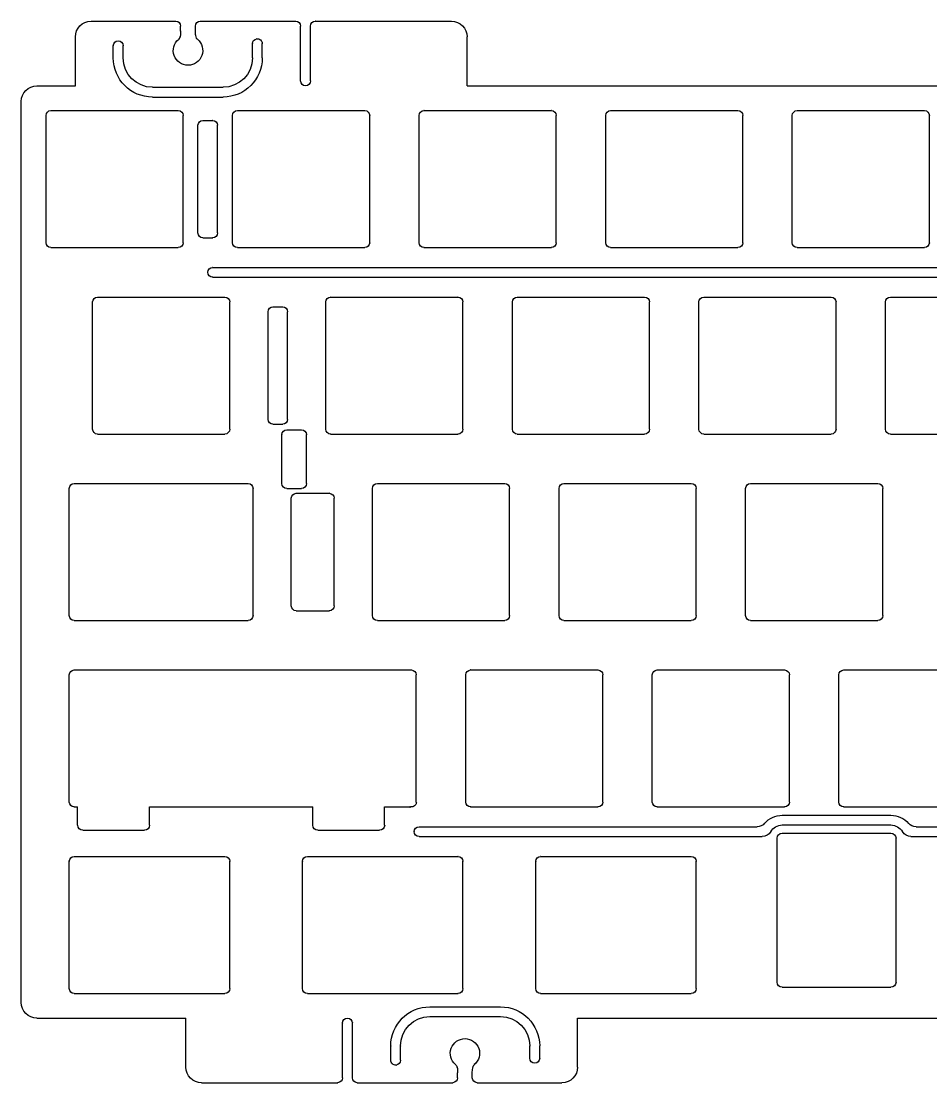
# Model space of a CAD drawing. Header units: millimetres. Extents: x 16 to 363, y 26 to 135.
# Drawn here: x 15.6 to 108.5, y 26.3 to 134.7 of the extents above; entities that cross this region are included whole.
import ezdxf

# ---------------------------------------------------------------- set-up
doc = ezdxf.new("R2010")
doc.units = ezdxf.units.MM
doc.layers.add('Mechanical1', color=6, linetype='Continuous', true_color=0xff00ff)

msp = doc.modelspace()

# ---------------------------------------------------------------- linework, layer by layer
at = {"layer": 'Mechanical1'}
for points in [[(22.72, 134.74), (24.37, 134.74)], [(24.37, 134.74), (31.37, 134.74)], [(33.87, 134.74), (43.62, 134.74)], [(45.62, 134.74), (59.52, 134.74)], [(31.87, 133.74), (31.87, 134.24)], [(33.37, 133.74), (33.37, 134.24)], [(44.12, 128.64), (44.12, 134.24)], [(45.12, 128.64), (45.12, 134.24)], [(21.12, 128.14), (21.12, 133.14)], [(39.2, 130.99), (39.2, 132.45)], [(40.2, 130.99), (40.2, 132.45)], [(61.12, 128.14), (61.12, 133.14)], [(24.99, 130.99), (24.99, 132.24)], [(25.99, 130.99), (25.99, 132.24)], [(17.19, 128.14), (21.12, 128.14)], [(28.99, 127.99), (36.2, 127.99)], [(61.12, 128.14), (120.43, 128.14)], [(28.99, 126.99), (36.2, 126.99)], [(15.59, 34.49), (15.59, 126.54)], [(18.12, 112.11), (18.12, 125.11)], [(18.62, 125.61), (31.62, 125.61)], [(32.12, 112.11), (32.12, 125.11)], [(37.17, 112.11), (37.17, 125.11)], [(37.67, 125.61), (50.67, 125.61)], [(51.17, 112.11), (51.17, 125.11)], [(56.22, 112.11), (56.22, 125.11)], [(56.72, 125.61), (69.72, 125.61)], [(70.22, 112.11), (70.22, 125.11)], [(75.27, 112.11), (75.27, 125.11)], [(75.77, 125.61), (88.77, 125.61)], [(89.27, 112.11), (89.27, 125.11)], [(94.32, 112.11), (94.32, 125.11)], [(94.82, 125.61), (107.82, 125.61)], [(108.32, 112.11), (108.32, 125.11)], [(33.64, 113.11), (33.64, 124.11)], [(34.14, 124.61), (35.14, 124.61)], [(35.64, 113.11), (35.64, 124.11)], [(34.14, 112.61), (35.14, 112.61)], [(18.62, 111.61), (31.62, 111.61)], [(37.67, 111.61), (50.67, 111.61)], [(56.72, 111.61), (69.72, 111.61)], [(75.77, 111.61), (88.77, 111.61)], [(94.82, 111.61), (107.82, 111.61)], [(35.14, 109.59), (263.29, 109.59)], [(35.14, 108.59), (263.29, 108.59)], [(23.38, 106.56), (36.38, 106.56)], [(47.19, 106.56), (60.19, 106.56)], [(66.24, 106.56), (79.24, 106.56)], [(85.29, 106.56), (98.29, 106.56)], [(104.34, 106.56), (117.34, 106.56)], [(22.88, 93.06), (22.88, 106.06)], [(36.88, 93.06), (36.88, 106.06)], [(41.29, 105.56), (42.29, 105.56)], [(46.69, 93.06), (46.69, 106.06)], [(60.69, 93.06), (60.69, 106.06)], [(65.74, 93.06), (65.74, 106.06)], [(79.74, 93.06), (79.74, 106.06)], [(84.79, 93.06), (84.79, 106.06)], [(98.79, 93.06), (98.79, 106.06)], [(103.84, 93.06), (103.84, 106.06)], [(40.79, 94.06), (40.79, 105.06)], [(42.79, 94.06), (42.79, 105.06)], [(41.29, 93.56), (42.29, 93.56)], [(23.38, 92.56), (36.38, 92.56)], [(42.21, 87.5), (42.21, 92.5)], [(42.71, 93), (44.21, 93)], [(44.71, 87.5), (44.71, 92.5)], [(47.19, 92.56), (60.19, 92.56)], [(66.24, 92.56), (79.24, 92.56)], [(85.29, 92.56), (98.29, 92.56)], [(104.34, 92.56), (117.34, 92.56)], [(20.5, 74.01), (20.5, 87.01)], [(21, 87.51), (38.76, 87.51)], [(39.26, 74.01), (39.26, 87.01)], [(42.71, 87), (44.21, 87)], [(51.46, 74.01), (51.46, 87.01)], [(51.96, 87.51), (64.96, 87.51)], [(65.46, 74.01), (65.46, 87.01)], [(70.51, 74.01), (70.51, 87.01)], [(71.01, 87.51), (84.01, 87.51)], [(84.51, 74.01), (84.51, 87.01)], [(89.56, 74.01), (89.56, 87.01)], [(90.06, 87.51), (103.06, 87.51)], [(103.56, 74.01), (103.56, 87.01)], [(43.17, 75.01), (43.17, 86.01)], [(43.67, 86.51), (47.05, 86.51)], [(47.55, 75.01), (47.55, 86.01)], [(43.67, 74.51), (47.05, 74.51)], [(21, 73.51), (38.76, 73.51)], [(51.96, 73.51), (64.96, 73.51)], [(71.01, 73.51), (84.01, 73.51)], [(90.06, 73.51), (103.06, 73.51)], [(21, 68.46), (48.16, 68.46)], [(48.16, 68.46), (55.43, 68.46)], [(61.48, 68.46), (74.48, 68.46)], [(80.53, 68.46), (93.53, 68.46)], [(99.58, 68.46), (112.58, 68.46)], [(20.5, 54.96), (20.5, 67.96)], [(55.93, 54.96), (55.93, 67.96)], [(60.98, 54.96), (60.98, 67.96)], [(74.98, 54.96), (74.98, 67.96)], [(80.03, 54.96), (80.03, 67.96)], [(94.03, 54.96), (94.03, 67.96)], [(99.08, 54.96), (99.08, 67.96)], [(21, 54.46), (21.35, 54.46)], [(21.35, 52.61), (21.35, 54.46)], [(28.7, 54.46), (45.35, 54.46)], [(28.7, 52.61), (28.7, 54.46)], [(45.35, 52.61), (45.35, 54.46)], [(52.7, 54.46), (52.8, 54.46)], [(52.7, 52.61), (52.7, 54.46)], [(52.8, 54.46), (52.89, 54.46)], [(52.89, 54.46), (52.99, 54.46)], [(52.99, 54.46), (53.18, 54.46)], [(53.18, 54.46), (53.27, 54.46)], [(53.27, 54.46), (53.36, 54.46)], [(53.36, 54.46), (53.45, 54.46)], [(53.45, 54.46), (53.63, 54.46)], [(53.63, 54.46), (53.73, 54.46)], [(53.73, 54.46), (53.82, 54.46)], [(53.82, 54.46), (53.92, 54.46)], [(53.92, 54.46), (54.12, 54.46)], [(54.12, 54.46), (54.16, 54.46)], [(54.16, 54.46), (54.21, 54.46)], [(54.21, 54.46), (54.26, 54.46)], [(54.26, 54.46), (54.35, 54.46)], [(54.35, 54.46), (54.39, 54.46)], [(54.39, 54.46), (54.44, 54.46)], [(54.44, 54.46), (54.48, 54.46)], [(54.48, 54.46), (54.56, 54.46)], [(54.56, 54.46), (54.61, 54.46)], [(54.61, 54.46), (54.66, 54.46)], [(54.66, 54.46), (54.71, 54.46)], [(54.71, 54.46), (54.81, 54.46)], [(54.81, 54.46), (54.86, 54.46)], [(54.86, 54.46), (54.91, 54.46)], [(54.91, 54.46), (54.96, 54.46)], [(54.96, 54.46), (55.05, 54.46)], [(55.05, 54.46), (55.1, 54.46)], [(55.1, 54.46), (55.14, 54.46)], [(55.14, 54.46), (55.19, 54.46)], [(55.29, 54.46), (55.33, 54.46)], [(55.33, 54.46), (55.36, 54.46)], [(61.48, 54.46), (74.48, 54.46)], [(80.53, 54.46), (93.53, 54.46)], [(99.58, 54.46), (112.58, 54.46)], [(93.3, 53.62), (104.39, 53.62)], [(21.88, 52.09), (28.18, 52.09)], [(45.88, 52.09), (52.18, 52.09)], [(56.22, 52.44), (90.74, 52.44)], [(93.3, 52.62), (104.39, 52.62)], [(106.96, 52.44), (190.85, 52.44)], [(56.22, 51.44), (91.25, 51.44)], [(92.77, 36.56), (92.77, 51.26)], [(93.3, 51.79), (104.39, 51.79)], [(104.92, 36.56), (104.92, 51.26)], [(106.44, 51.44), (191.36, 51.44)], [(20.5, 35.91), (20.5, 48.91)], [(21, 49.41), (36.38, 49.41)], [(36.88, 35.91), (36.88, 48.91)], [(44.31, 35.91), (44.31, 48.91)], [(44.81, 49.41), (60.19, 49.41)], [(60.69, 35.91), (60.69, 48.91)], [(68.13, 35.91), (68.13, 48.91)], [(68.63, 49.41), (84.01, 49.41)], [(84.51, 35.91), (84.51, 48.91)], [(93.3, 36.04), (104.39, 36.04)], [(21, 35.41), (36.38, 35.41)], [(44.81, 35.41), (60.19, 35.41)], [(68.63, 35.41), (84.01, 35.41)], [(57.32, 34.04), (64.53, 34.04)], [(17.19, 32.89), (32.4, 32.89)], [(32.4, 27.89), (32.4, 32.89)], [(57.32, 33.04), (64.53, 33.04)], [(72.4, 27.89), (72.4, 32.89)], [(72.4, 32.89), (92.27, 32.89)], [(92.27, 32.89), (105.42, 32.89)], [(105.42, 32.89), (192.39, 32.89)], [(48.4, 26.79), (48.4, 32.39)], [(49.4, 26.79), (49.4, 32.39)], [(53.32, 28.58), (53.32, 30.04)], [(54.32, 28.58), (54.32, 30.04)], [(67.53, 28.79), (67.53, 30.04)], [(68.53, 28.79), (68.53, 30.04)], [(60.15, 26.79), (60.15, 27.29)], [(61.65, 26.79), (61.65, 27.29)], [(34, 26.29), (47.9, 26.29)], [(49.9, 26.29), (59.65, 26.29)], [(62.15, 26.29), (70.8, 26.29)]]:
    msp.add_lwpolyline(points, dxfattribs=at)
at = {"layer": 'Mechanical1', "extrusion": (0, 0, -1)}
for centre, radius, start, end in [((-22.72, 133.14), 1.6, 0, 90), ((-31.37, 134.24), 0.5, 90, 180), ((-33.87, 134.24), 0.5, 0, 90), ((-43.62, 134.24), 0.5, 90, 180), ((-45.62, 134.24), 0.5, 360, 90), ((-59.52, 133.14), 1.6, 90, 180), ((-28.87, 133.74), 3, 180, 186.6874), ((-36.37, 133.74), 3, 350.9094, 0.0001), ((-25.49, 132.24), 0.5, 360, 90), ((-25.49, 132.24), 0.5, 90, 180), ((-32.62, 131.74), 1.5, 129.6422, 49.9831), ((-31.36, 133.21), 0.441, 200.7263, 227.7327), ((-30.95, 133.39), 0.892, 195.0662, 202.3934), ((-30.54, 133.51), 1.32, 190.109, 195.1501), ((-30.06, 133.59), 1.81, 186.6092, 190.1563), ((-34.28, 133.4), 0.878, 334.5555, 351.2799), ((-33.92, 133.23), 0.49, 324.1797, 333.8438), ((-33.78, 133.13), 0.31, 310.2177, 324.3404), ((-39.7, 132.45), 0.5, 360, 82.4621), ((-39.7, 132.45), 0.5, 82.4621, 131.231), ((-39.7, 132.45), 0.5, 131.231, 180), ((-28.99, 130.99), 4, 270, 360), ((-28.99, 130.99), 3, 270, 360), ((-36.2, 130.99), 3, 180, 270), ((-36.2, 130.99), 4, 180, 270), ((-17.19, 126.54), 1.6, 0, 90), ((-44.62, 128.64), 0.5, 270, 0), ((-44.62, 128.64), 0.5, 180, 270), ((-18.62, 125.11), 0.5, 360, 90), ((-31.62, 125.11), 0.5, 90, 180), ((-37.67, 125.11), 0.5, 360, 90), ((-50.67, 125.11), 0.5, 90, 180), ((-56.72, 125.11), 0.5, 0, 90), ((-69.72, 125.11), 0.5, 90, 180), ((-75.77, 125.11), 0.5, 360, 90), ((-88.77, 125.11), 0.5, 90, 180), ((-94.82, 125.11), 0.5, 0, 90), ((-107.82, 125.11), 0.5, 90, 180), ((-34.14, 124.11), 0.5, 360, 90), ((-35.14, 124.11), 0.5, 90, 180), ((-34.14, 113.11), 0.5, 270, 0), ((-35.14, 113.11), 0.5, 180, 270), ((-18.62, 112.11), 0.5, 270, 0), ((-31.62, 112.11), 0.5, 180, 270), ((-37.67, 112.11), 0.5, 270, 0), ((-50.67, 112.11), 0.5, 180, 270), ((-56.72, 112.11), 0.5, 270, 0), ((-69.72, 112.11), 0.5, 180, 270), ((-75.77, 112.11), 0.5, 270, 0), ((-88.77, 112.11), 0.5, 180, 270), ((-94.82, 112.11), 0.5, 270, 0), ((-107.82, 112.11), 0.5, 180, 270), ((-35.14, 109.09), 0.5, 360, 90), ((-35.14, 109.09), 0.5, 270, 0), ((-23.38, 106.06), 0.5, 360, 90), ((-36.38, 106.06), 0.5, 90, 180), ((-47.19, 106.06), 0.5, 360, 90), ((-60.19, 106.06), 0.5, 90, 180), ((-66.24, 106.06), 0.5, 360, 90), ((-79.24, 106.06), 0.5, 90, 180), ((-85.29, 106.06), 0.5, 360, 90), ((-98.29, 106.06), 0.5, 90, 180), ((-104.34, 106.06), 0.5, 360, 90), ((-41.29, 105.06), 0.5, 360, 90), ((-42.29, 105.06), 0.5, 90, 180), ((-41.29, 94.06), 0.5, 270, 0), ((-42.29, 94.06), 0.5, 180, 270), ((-23.38, 93.06), 0.5, 270, 0), ((-36.38, 93.06), 0.5, 180, 270), ((-42.71, 92.5), 0.5, 360, 90), ((-44.21, 92.5), 0.5, 90, 180), ((-47.19, 93.06), 0.5, 270, 0), ((-60.19, 93.06), 0.5, 180, 270), ((-66.24, 93.06), 0.5, 270, 0), ((-79.24, 93.06), 0.5, 180, 270), ((-85.29, 93.06), 0.5, 270, 0), ((-98.29, 93.06), 0.5, 180, 270), ((-104.34, 93.06), 0.5, 270, 0), ((-21, 87.01), 0.5, 0, 90), ((-38.76, 87.01), 0.5, 90, 180), ((-42.71, 87.5), 0.5, 270, 0), ((-44.21, 87.5), 0.5, 180, 270), ((-51.96, 87.01), 0.5, 360, 90), ((-64.96, 87.01), 0.5, 90, 180), ((-71.01, 87.01), 0.5, 360, 90), ((-84.01, 87.01), 0.5, 90, 180), ((-90.06, 87.01), 0.5, 360, 90), ((-103.06, 87.01), 0.5, 90, 180), ((-43.67, 86.01), 0.5, 0, 90), ((-47.05, 86.01), 0.5, 90, 180), ((-43.67, 75.01), 0.5, 270, 0), ((-47.05, 75.01), 0.5, 180, 270), ((-21, 74.01), 0.5, 270, 360), ((-38.76, 74.01), 0.5, 180, 270), ((-51.96, 74.01), 0.5, 270, 0), ((-64.96, 74.01), 0.5, 180, 270), ((-71.01, 74.01), 0.5, 270, 0), ((-84.01, 74.01), 0.5, 180, 270), ((-90.06, 74.01), 0.5, 270, 0), ((-103.06, 74.01), 0.5, 180, 270), ((-21, 67.96), 0.5, 0, 90), ((-55.43, 67.96), 0.5, 90, 180), ((-61.48, 67.96), 0.5, 0, 90), ((-74.48, 67.96), 0.5, 90, 180), ((-80.53, 67.96), 0.5, 0, 90), ((-93.53, 67.96), 0.5, 90, 180), ((-99.58, 67.96), 0.5, 0, 90), ((-21, 54.96), 0.5, 270, 360), ((-55.22, 50.66), 3.8, 89.6138, 91.0367), ((-55.39, 55.94), 1.48, 269.4679, 270.9744), ((-55.4, 55.22), 0.761, 263.8734, 269.705), ((-55.42, 55), 0.534, 242.9828, 263.8441), ((-55.44, 54.95), 0.482, 219.6799, 242.6382), ((-55.42, 54.97), 0.516, 180.5842, 219.2955), ((-61.48, 54.96), 0.5, 270, 0), ((-74.48, 54.96), 0.5, 180, 270), ((-80.53, 54.96), 0.5, 270, 0), ((-93.53, 54.96), 0.5, 180, 270), ((-99.58, 54.96), 0.5, 270, 0), ((-93.3, 51.26), 2.36, 40.3067, 90), ((-104.39, 51.26), 2.36, 90, 139.6933), ((-21.88, 52.61), 0.525, 270, 360), ((-28.18, 52.61), 0.525, 180, 270), ((-45.88, 52.61), 0.525, 270, 360), ((-52.18, 52.61), 0.525, 180, 270), ((-56.22, 51.94), 0.5, 0, 90), ((-90.74, 53.44), 1, 220.3067, 269.9999), ((-93.3, 51.26), 1.36, 29.8268, 90), ((-104.39, 51.26), 1.36, 90, 150.1732), ((-106.96, 53.44), 1, 270.0001, 319.6933), ((-56.22, 51.94), 0.5, 270, 0), ((-91.25, 52.44), 1, 209.8268, 270.0001), ((-93.3, 51.26), 0.525, 0, 90), ((-104.39, 51.26), 0.525, 90, 180), ((-106.44, 52.44), 1, 269.9999, 330.1732), ((-21, 48.91), 0.5, 360, 90), ((-36.38, 48.91), 0.5, 90, 180), ((-44.81, 48.91), 0.5, 360, 90), ((-60.19, 48.91), 0.5, 90, 180), ((-68.63, 48.91), 0.5, 0, 90), ((-84.01, 48.91), 0.5, 90, 180), ((-21, 35.91), 0.5, 270, 360), ((-36.38, 35.91), 0.5, 180, 270), ((-44.81, 35.91), 0.5, 270, 360), ((-60.19, 35.91), 0.5, 180, 270), ((-68.63, 35.91), 0.5, 270, 360), ((-84.01, 35.91), 0.5, 180, 270), ((-93.3, 36.56), 0.525, 270, 360), ((-104.39, 36.56), 0.525, 180, 270), ((-17.19, 34.49), 1.6, 270, 0), ((-57.32, 30.04), 4, 360, 90), ((-64.53, 30.04), 4, 90, 180), ((-48.9, 32.39), 0.5, 360, 90), ((-48.9, 32.39), 0.5, 90, 180), ((-57.32, 30.04), 3, 360, 90), ((-64.53, 30.04), 3, 90, 180), ((-60.9, 29.29), 1.5, 310.0169, 230.3578), ((-53.82, 28.58), 0.5, 311.231, 360), ((-53.82, 28.58), 0.5, 262.4621, 311.231), ((-53.82, 28.58), 0.5, 180, 262.4621), ((-68.03, 28.79), 0.5, 270, 0), ((-68.03, 28.79), 0.5, 180, 270), ((-34, 27.89), 1.6, 270, 0), ((-59.71, 27.87), 0.352, 130.6138, 146.9181), ((-59.53, 27.75), 0.564, 146.7941, 157.7416), ((-59.23, 27.63), 0.892, 157.6066, 164.9338), ((-58.61, 27.47), 1.54, 165.2102, 173.7023), ((-57.15, 27.29), 3, 173.3126, 180), ((-64.65, 27.29), 3, 359.9999, 9.0906), ((-62.63, 27.61), 0.952, 9.0624, 19.2681), ((-62.4, 27.69), 0.713, 19.3102, 26.2751), ((-62.12, 27.84), 0.389, 24.888, 48.3565), ((-70.8, 27.89), 1.6, 180, 270), ((-47.9, 26.79), 0.5, 180, 270), ((-49.9, 26.79), 0.5, 270, 360), ((-59.65, 26.79), 0.5, 180, 270), ((-62.15, 26.79), 0.5, 270, 360)]:
    msp.add_arc(centre, radius, start, end, dxfattribs=at)
at = {"layer": 'Mechanical1'}
for centre, radius, start, end in [((22.72, 134.74), 0.00317, 180, 0), ((22.72, 134.74), 0.00317, 0, 180), ((31.37, 134.74), 0.00317, 180, 0), ((31.37, 134.74), 0.00317, 0, 180), ((33.87, 134.74), 0.00318, 180, 0), ((33.87, 134.74), 0.00318, 0, 180), ((43.62, 134.74), 0.00317, 180, 0), ((43.62, 134.74), 0.00317, 0, 180), ((45.62, 134.74), 0.00317, 180, 0), ((45.62, 134.74), 0.00317, 0, 180), ((59.52, 134.74), 0.00317, 180, 0), ((59.52, 134.74), 0.00317, 0, 180), ((31.87, 134.24), 0.00317, 180, 0), ((31.87, 134.24), 0.00317, 0, 180), ((31.87, 133.74), 0.00317, 180, 0), ((31.87, 133.74), 0.00317, 0, 180), ((33.37, 134.24), 0.00317, 180, 0), ((33.37, 134.24), 0.00317, 0, 180), ((33.37, 133.74), 0.00317, 180, 0), ((33.37, 133.74), 0.00317, 0, 180), ((44.12, 134.24), 0.00318, 180, 0), ((44.12, 134.24), 0.00318, 0, 180), ((45.12, 134.24), 0.00317, 180, 0), ((45.12, 134.24), 0.00317, 0, 180), ((21.12, 133.14), 0.00318, 180, 0), ((21.12, 133.14), 0.00318, 0, 180), ((25.49, 132.74), 0.00317, 180, 0), ((25.49, 132.74), 0.00317, 0, 180), ((25.49, 132.74), 0.00317, 180, 0), ((25.49, 132.74), 0.00317, 0, 180), ((31.66, 132.88), 0.00317, 0, 180), ((31.66, 132.88), 0.00317, 0, 180), ((31.66, 132.88), 0.00317, 180, 0), ((31.66, 132.88), 0.00317, 180, 0), ((31.77, 133.06), 0.00318, 180, 0), ((31.77, 133.06), 0.00318, 0, 180), ((31.77, 133.06), 0.00317, 180, 0), ((31.77, 133.06), 0.00317, 0, 180), ((31.81, 133.16), 0.00318, 0, 180), ((31.81, 133.16), 0.00318, 0, 180), ((31.81, 133.16), 0.00318, 180, 0), ((31.81, 133.16), 0.00318, 180, 0), ((31.83, 133.28), 0.00317, 180, 0), ((31.83, 133.28), 0.00317, 0, 180), ((31.83, 133.28), 0.00317, 180, 0), ((31.83, 133.28), 0.00317, 0, 180), ((31.85, 133.39), 0.00317, 180, 0), ((31.85, 133.39), 0.00317, 0, 180), ((31.85, 133.39), 0.00317, 180, 0), ((31.85, 133.39), 0.00317, 0, 180), ((33.41, 133.26), 0.00318, 0, 180), ((33.41, 133.26), 0.00318, 0, 180), ((33.41, 133.26), 0.00318, 180, 0), ((33.41, 133.26), 0.00318, 180, 0), ((33.48, 133.02), 0.00317, 180, 0), ((33.48, 133.02), 0.00317, 0, 180), ((33.48, 133.02), 0.00317, 180, 0), ((33.48, 133.02), 0.00317, 0, 180), ((33.52, 132.95), 0.00317, 180, 0), ((33.52, 132.95), 0.00317, 0, 180), ((33.52, 132.95), 0.00318, 180, 0), ((33.52, 132.95), 0.00318, 0, 180), ((33.58, 132.89), 0.00318, 180, 0), ((33.58, 132.89), 0.00318, 0, 180), ((33.58, 132.89), 0.00318, 180, 0), ((33.58, 132.89), 0.00318, 0, 180), ((39.2, 132.45), 0.00317, 180, 0), ((39.2, 132.45), 0.00317, 0, 180), ((39.63, 132.94), 0.00318, 0, 180), ((39.63, 132.94), 0.00318, 0, 180), ((39.63, 132.94), 0.00318, 180, 0), ((39.63, 132.94), 0.00318, 180, 0), ((40.03, 132.82), 0.00317, 0, 180), ((40.03, 132.82), 0.00317, 0, 180), ((40.03, 132.82), 0.00317, 180, 0), ((40.03, 132.82), 0.00317, 180, 0), ((40.2, 132.45), 0.00317, 180, 0), ((40.2, 132.45), 0.00317, 0, 180), ((61.12, 133.14), 0.00317, 180, 0), ((61.12, 133.14), 0.00317, 0, 180), ((24.99, 132.24), 0.00317, 180, 0), ((24.99, 132.24), 0.00317, 0, 180), ((25.99, 132.24), 0.00317, 180, 0), ((25.99, 132.24), 0.00317, 0, 180), ((24.99, 130.99), 0.00317, 180, 0), ((24.99, 130.99), 0.00317, 0, 180), ((25.99, 130.99), 0.00317, 180, 0), ((25.99, 130.99), 0.00317, 0, 180), ((39.2, 130.99), 0.00318, 180, 0), ((39.2, 130.99), 0.00318, 0, 180), ((40.2, 130.99), 0.00317, 180, 0), ((40.2, 130.99), 0.00317, 0, 180), ((17.19, 128.14), 0.00318, 180, 0), ((17.19, 128.14), 0.00318, 0, 180), ((28.99, 127.99), 0.00318, 180, 0), ((28.99, 127.99), 0.00318, 0, 180), ((36.2, 127.99), 0.00317, 180, 0), ((36.2, 127.99), 0.00317, 0, 180), ((44.12, 128.64), 0.00318, 180, 0), ((44.12, 128.64), 0.00318, 0, 180), ((44.62, 128.14), 0.00317, 180, 0), ((44.62, 128.14), 0.00317, 0, 180), ((44.62, 128.14), 0.00317, 180, 0), ((44.62, 128.14), 0.00317, 0, 180), ((45.12, 128.64), 0.00317, 180, 0), ((45.12, 128.64), 0.00317, 0, 180), ((28.99, 126.99), 0.00318, 180, 0), ((28.99, 126.99), 0.00318, 0, 180), ((36.2, 126.99), 0.00317, 180, 0), ((36.2, 126.99), 0.00317, 0, 180), ((15.59, 126.54), 0.00318, 180, 0), ((15.59, 126.54), 0.00318, 0, 180), ((18.12, 125.11), 0.00318, 180, 0), ((18.12, 125.11), 0.00318, 0, 180), ((18.62, 125.61), 0.00318, 180, 0), ((18.62, 125.61), 0.00318, 0, 180), ((31.62, 125.61), 0.00317, 180, 0), ((31.62, 125.61), 0.00317, 0, 180), ((32.12, 125.11), 0.00317, 180, 0), ((32.12, 125.11), 0.00317, 0, 180), ((37.17, 125.11), 0.00318, 180, 0), ((37.17, 125.11), 0.00318, 0, 180), ((37.67, 125.61), 0.00317, 180, 0), ((37.67, 125.61), 0.00317, 0, 180), ((50.67, 125.61), 0.00317, 180, 0), ((50.67, 125.61), 0.00317, 0, 180), ((51.17, 125.11), 0.00317, 180, 0), ((51.17, 125.11), 0.00317, 0, 180), ((56.22, 125.11), 0.00318, 180, 0), ((56.22, 125.11), 0.00318, 0, 180), ((56.72, 125.61), 0.00318, 180, 0), ((56.72, 125.61), 0.00318, 0, 180), ((69.72, 125.61), 0.00317, 180, 0), ((69.72, 125.61), 0.00317, 0, 180), ((70.22, 125.11), 0.00317, 180, 0), ((70.22, 125.11), 0.00317, 0, 180), ((75.27, 125.11), 0.00318, 180, 0), ((75.27, 125.11), 0.00318, 0, 180), ((75.77, 125.61), 0.00318, 180, 0), ((75.77, 125.61), 0.00318, 0, 180), ((88.77, 125.61), 0.00317, 180, 0), ((88.77, 125.61), 0.00317, 0, 180), ((89.27, 125.11), 0.00317, 180, 0), ((89.27, 125.11), 0.00317, 0, 180), ((94.32, 125.11), 0.00317, 180, 0), ((94.32, 125.11), 0.00317, 0, 180), ((94.82, 125.61), 0.00318, 180, 0), ((94.82, 125.61), 0.00318, 0, 180), ((107.82, 125.61), 0.00318, 180, 0), ((107.82, 125.61), 0.00318, 0, 180), ((108.32, 125.11), 0.00318, 180, 0), ((108.32, 125.11), 0.00318, 0, 180), ((33.64, 124.11), 0.00317, 180, 0), ((33.64, 124.11), 0.00317, 0, 180), ((34.14, 124.61), 0.00318, 180, 0), ((34.14, 124.61), 0.00318, 0, 180), ((35.14, 124.61), 0.00318, 180, 0), ((35.14, 124.61), 0.00318, 0, 180), ((35.64, 124.11), 0.00317, 180, 0), ((35.64, 124.11), 0.00317, 0, 180), ((33.64, 113.11), 0.00317, 180, 0), ((33.64, 113.11), 0.00317, 0, 180), ((35.64, 113.11), 0.00317, 180, 0), ((35.64, 113.11), 0.00317, 0, 180), ((18.12, 112.11), 0.00318, 180, 0), ((18.12, 112.11), 0.00318, 0, 180), ((32.12, 112.11), 0.00317, 180, 0), ((32.12, 112.11), 0.00317, 0, 180), ((34.14, 112.61), 0.00318, 180, 0), ((34.14, 112.61), 0.00318, 0, 180), ((35.14, 112.61), 0.00318, 180, 0), ((35.14, 112.61), 0.00318, 0, 180), ((37.17, 112.11), 0.00318, 180, 0), ((37.17, 112.11), 0.00318, 0, 180), ((51.17, 112.11), 0.00317, 180, 0), ((51.17, 112.11), 0.00317, 0, 180), ((56.22, 112.11), 0.00318, 180, 0), ((56.22, 112.11), 0.00318, 0, 180), ((70.22, 112.11), 0.00317, 180, 0), ((70.22, 112.11), 0.00317, 0, 180), ((75.27, 112.11), 0.00318, 180, 0), ((75.27, 112.11), 0.00318, 0, 180), ((89.27, 112.11), 0.00317, 180, 0), ((89.27, 112.11), 0.00317, 0, 180), ((94.32, 112.11), 0.00317, 180, 0), ((94.32, 112.11), 0.00317, 0, 180), ((108.32, 112.11), 0.00318, 180, 0), ((108.32, 112.11), 0.00318, 0, 180), ((18.62, 111.61), 0.00318, 180, 0), ((18.62, 111.61), 0.00318, 0, 180), ((31.62, 111.61), 0.00317, 180, 0), ((31.62, 111.61), 0.00317, 0, 180), ((37.67, 111.61), 0.00317, 180, 0), ((37.67, 111.61), 0.00317, 0, 180), ((50.67, 111.61), 0.00317, 180, 0), ((50.67, 111.61), 0.00317, 0, 180), ((56.72, 111.61), 0.00318, 180, 0), ((56.72, 111.61), 0.00318, 0, 180), ((69.72, 111.61), 0.00317, 180, 0), ((69.72, 111.61), 0.00317, 0, 180), ((75.77, 111.61), 0.00318, 180, 0), ((75.77, 111.61), 0.00318, 0, 180), ((88.77, 111.61), 0.00317, 180, 0), ((88.77, 111.61), 0.00317, 0, 180), ((94.82, 111.61), 0.00318, 180, 0), ((94.82, 111.61), 0.00318, 0, 180), ((107.82, 111.61), 0.00318, 180, 0), ((107.82, 111.61), 0.00318, 0, 180), ((35.14, 109.59), 0.00318, 180, 0), ((35.14, 109.59), 0.00318, 0, 180), ((34.64, 109.09), 0.00317, 180, 0), ((34.64, 109.09), 0.00317, 0, 180), ((34.64, 109.09), 0.00317, 180, 0), ((34.64, 109.09), 0.00317, 0, 180), ((35.14, 108.59), 0.00318, 180, 0), ((35.14, 108.59), 0.00318, 0, 180), ((23.38, 106.56), 0.00318, 180, 0), ((23.38, 106.56), 0.00318, 0, 180), ((36.38, 106.56), 0.00317, 180, 0), ((36.38, 106.56), 0.00317, 0, 180), ((47.19, 106.56), 0.00317, 180, 0), ((47.19, 106.56), 0.00317, 0, 180), ((60.19, 106.56), 0.00317, 180, 0), ((60.19, 106.56), 0.00317, 0, 180), ((66.24, 106.56), 0.00317, 180, 0), ((66.24, 106.56), 0.00317, 0, 180), ((79.24, 106.56), 0.00317, 180, 0), ((79.24, 106.56), 0.00317, 0, 180), ((85.29, 106.56), 0.00318, 180, 0), ((85.29, 106.56), 0.00318, 0, 180), ((98.29, 106.56), 0.00317, 180, 0), ((98.29, 106.56), 0.00317, 0, 180), ((104.34, 106.56), 0.00317, 180, 0), ((104.34, 106.56), 0.00317, 0, 180), ((22.88, 106.06), 0.00318, 180, 0), ((22.88, 106.06), 0.00318, 0, 180), ((36.88, 106.06), 0.00317, 180, 0), ((36.88, 106.06), 0.00317, 0, 180), ((41.29, 105.56), 0.00317, 180, 0), ((41.29, 105.56), 0.00317, 0, 180), ((42.29, 105.56), 0.00317, 180, 0), ((42.29, 105.56), 0.00317, 0, 180), ((46.69, 106.06), 0.00317, 180, 0), ((46.69, 106.06), 0.00317, 0, 180), ((60.69, 106.06), 0.00317, 180, 0), ((60.69, 106.06), 0.00317, 0, 180), ((65.74, 106.06), 0.00318, 180, 0), ((65.74, 106.06), 0.00318, 0, 180), ((79.74, 106.06), 0.00317, 180, 0), ((79.74, 106.06), 0.00317, 0, 180), ((84.79, 106.06), 0.00318, 180, 0), ((84.79, 106.06), 0.00318, 0, 180), ((98.79, 106.06), 0.00317, 180, 0), ((98.79, 106.06), 0.00317, 0, 180), ((103.84, 106.06), 0.00317, 180, 0), ((103.84, 106.06), 0.00317, 0, 180), ((40.79, 105.06), 0.00317, 180, 0), ((40.79, 105.06), 0.00317, 0, 180), ((42.79, 105.06), 0.00317, 180, 0), ((42.79, 105.06), 0.00317, 0, 180), ((40.79, 94.06), 0.00317, 180, 0), ((40.79, 94.06), 0.00317, 0, 180), ((41.29, 93.56), 0.00317, 180, 0), ((41.29, 93.56), 0.00317, 0, 180), ((42.29, 93.56), 0.00317, 180, 0), ((42.29, 93.56), 0.00317, 0, 180), ((42.79, 94.06), 0.00317, 180, 0), ((42.79, 94.06), 0.00317, 0, 180), ((22.88, 93.06), 0.00318, 180, 0), ((22.88, 93.06), 0.00318, 0, 180), ((23.38, 92.56), 0.00318, 180, 0), ((23.38, 92.56), 0.00318, 0, 180), ((36.38, 92.56), 0.00317, 180, 0), ((36.38, 92.56), 0.00317, 0, 180), ((36.88, 93.06), 0.00317, 180, 0), ((36.88, 93.06), 0.00317, 0, 180), ((42.21, 92.5), 0.00318, 0, 180), ((42.21, 92.5), 0.00318, 180, 0), ((42.71, 93), 0.00318, 0, 180), ((42.71, 93), 0.00318, 180, 0), ((44.21, 93), 0.00318, 0, 180), ((44.21, 93), 0.00318, 180, 0), ((44.71, 92.5), 0.00317, 0, 180), ((44.71, 92.5), 0.00317, 180, 0), ((46.69, 93.06), 0.00317, 180, 0), ((46.69, 93.06), 0.00317, 0, 180), ((47.19, 92.56), 0.00317, 180, 0), ((47.19, 92.56), 0.00317, 0, 180), ((60.19, 92.56), 0.00317, 180, 0), ((60.19, 92.56), 0.00317, 0, 180), ((60.69, 93.06), 0.00317, 180, 0), ((60.69, 93.06), 0.00317, 0, 180), ((65.74, 93.06), 0.00318, 180, 0), ((65.74, 93.06), 0.00318, 0, 180), ((66.24, 92.56), 0.00317, 180, 0), ((66.24, 92.56), 0.00317, 0, 180), ((79.24, 92.56), 0.00317, 180, 0), ((79.24, 92.56), 0.00317, 0, 180), ((79.74, 93.06), 0.00317, 180, 0), ((79.74, 93.06), 0.00317, 0, 180), ((84.79, 93.06), 0.00318, 180, 0), ((84.79, 93.06), 0.00318, 0, 180), ((85.29, 92.56), 0.00318, 180, 0), ((85.29, 92.56), 0.00318, 0, 180), ((98.29, 92.56), 0.00317, 180, 0), ((98.29, 92.56), 0.00317, 0, 180), ((98.79, 93.06), 0.00317, 180, 0), ((98.79, 93.06), 0.00317, 0, 180), ((103.84, 93.06), 0.00317, 180, 0), ((103.84, 93.06), 0.00317, 0, 180), ((104.34, 92.56), 0.00317, 180, 0), ((104.34, 92.56), 0.00317, 0, 180), ((20.5, 87.01), 0.00318, 180, 0), ((20.5, 87.01), 0.00318, 0, 180), ((21, 87.51), 0.00318, 180, 0), ((21, 87.51), 0.00318, 0, 180), ((38.76, 87.51), 0.00318, 180, 0), ((38.76, 87.51), 0.00318, 0, 180), ((39.26, 87.01), 0.00317, 180, 0), ((39.26, 87.01), 0.00317, 0, 180), ((42.21, 87.5), 0.00318, 0, 180), ((42.21, 87.5), 0.00318, 180, 0), ((42.71, 87), 0.00318, 0, 180), ((42.71, 87), 0.00318, 180, 0), ((44.21, 87), 0.00318, 0, 180), ((44.21, 87), 0.00318, 180, 0), ((44.71, 87.5), 0.00317, 0, 180), ((44.71, 87.5), 0.00317, 180, 0), ((51.46, 87.01), 0.00318, 180, 0), ((51.46, 87.01), 0.00318, 0, 180), ((51.96, 87.51), 0.00318, 180, 0), ((51.96, 87.51), 0.00318, 0, 180), ((64.96, 87.51), 0.00317, 180, 0), ((64.96, 87.51), 0.00317, 0, 180), ((65.46, 87.01), 0.00317, 180, 0), ((65.46, 87.01), 0.00317, 0, 180), ((70.51, 87.01), 0.00317, 180, 0), ((70.51, 87.01), 0.00317, 0, 180), ((71.01, 87.51), 0.00318, 180, 0), ((71.01, 87.51), 0.00318, 0, 180), ((84.01, 87.51), 0.00317, 180, 0), ((84.01, 87.51), 0.00317, 0, 180), ((84.51, 87.01), 0.00317, 180, 0), ((84.51, 87.01), 0.00317, 0, 180), ((89.56, 87.01), 0.00318, 180, 0), ((89.56, 87.01), 0.00318, 0, 180), ((90.06, 87.51), 0.00317, 180, 0), ((90.06, 87.51), 0.00317, 0, 180), ((103.06, 87.51), 0.00318, 180, 0), ((103.06, 87.51), 0.00318, 0, 180), ((103.56, 87.01), 0.00318, 180, 0), ((103.56, 87.01), 0.00318, 0, 180), ((43.17, 86.01), 0.00317, 180, 0), ((43.17, 86.01), 0.00317, 0, 180), ((43.67, 86.51), 0.00318, 180, 0), ((43.67, 86.51), 0.00318, 0, 180), ((47.05, 86.51), 0.00317, 180, 0), ((47.05, 86.51), 0.00317, 0, 180), ((47.55, 86.01), 0.00318, 180, 0), ((47.55, 86.01), 0.00318, 0, 180), ((43.17, 75.01), 0.00317, 180, 0), ((43.17, 75.01), 0.00317, 0, 180), ((47.55, 75.01), 0.00318, 180, 0), ((47.55, 75.01), 0.00318, 0, 180), ((20.5, 74.01), 0.00318, 180, 0), ((20.5, 74.01), 0.00318, 0, 180), ((39.26, 74.01), 0.00317, 180, 0), ((39.26, 74.01), 0.00317, 0, 180), ((43.67, 74.51), 0.00318, 180, 0), ((43.67, 74.51), 0.00318, 0, 180), ((47.05, 74.51), 0.00317, 180, 0), ((47.05, 74.51), 0.00317, 0, 180), ((51.46, 74.01), 0.00318, 180, 0), ((51.46, 74.01), 0.00318, 0, 180), ((65.46, 74.01), 0.00317, 180, 0), ((65.46, 74.01), 0.00317, 0, 180), ((70.51, 74.01), 0.00317, 180, 0), ((70.51, 74.01), 0.00317, 0, 180), ((84.51, 74.01), 0.00317, 180, 0), ((84.51, 74.01), 0.00317, 0, 180), ((89.56, 74.01), 0.00318, 180, 0), ((89.56, 74.01), 0.00318, 0, 180), ((103.56, 74.01), 0.00318, 180, 0), ((103.56, 74.01), 0.00318, 0, 180), ((21, 73.51), 0.00318, 180, 0), ((21, 73.51), 0.00318, 0, 180), ((38.76, 73.51), 0.00318, 180, 0), ((38.76, 73.51), 0.00318, 0, 180), ((51.96, 73.51), 0.00318, 180, 0), ((51.96, 73.51), 0.00318, 0, 180), ((64.96, 73.51), 0.00317, 180, 0), ((64.96, 73.51), 0.00317, 0, 180), ((71.01, 73.51), 0.00318, 180, 0), ((71.01, 73.51), 0.00318, 0, 180), ((84.01, 73.51), 0.00317, 180, 0), ((84.01, 73.51), 0.00317, 0, 180), ((90.06, 73.51), 0.00317, 180, 0), ((90.06, 73.51), 0.00317, 0, 180), ((103.06, 73.51), 0.00318, 180, 0), ((103.06, 73.51), 0.00318, 0, 180), ((21, 68.46), 0.00318, 180, 0), ((21, 68.46), 0.00318, 0, 180), ((55.43, 68.46), 0.00317, 180, 0), ((55.43, 68.46), 0.00317, 0, 180), ((61.48, 68.46), 0.00318, 180, 0), ((61.48, 68.46), 0.00318, 0, 180), ((74.48, 68.46), 0.00317, 180, 0), ((74.48, 68.46), 0.00317, 0, 180), ((80.53, 68.46), 0.00318, 180, 0), ((80.53, 68.46), 0.00318, 0, 180), ((93.53, 68.46), 0.00317, 180, 0), ((93.53, 68.46), 0.00317, 0, 180), ((99.58, 68.46), 0.00318, 180, 0), ((99.58, 68.46), 0.00318, 0, 180), ((20.5, 67.96), 0.00318, 180, 0), ((20.5, 67.96), 0.00318, 0, 180), ((55.93, 67.96), 0.00317, 180, 0), ((55.93, 67.96), 0.00317, 0, 180), ((60.98, 67.96), 0.00318, 180, 0), ((60.98, 67.96), 0.00318, 0, 180), ((74.98, 67.96), 0.00317, 180, 0), ((74.98, 67.96), 0.00317, 0, 180), ((80.03, 67.96), 0.00318, 180, 0), ((80.03, 67.96), 0.00318, 0, 180), ((94.03, 67.96), 0.00317, 180, 0), ((94.03, 67.96), 0.00317, 0, 180), ((99.08, 67.96), 0.00318, 180, 0), ((99.08, 67.96), 0.00318, 0, 180), ((20.5, 54.96), 0.00318, 180, 0), ((20.5, 54.96), 0.00318, 0, 180), ((21, 54.46), 0.00318, 180, 0), ((21, 54.46), 0.00318, 0, 180), ((55.19, 54.46), 0.00318, 0, 180), ((55.19, 54.46), 0.00318, 180, 0), ((55.29, 54.46), 0.00317, 0, 180), ((55.29, 54.46), 0.00317, 180, 0), ((55.36, 54.46), 0.00317, 180, 0), ((55.36, 54.46), 0.00317, 0, 180), ((55.4, 54.46), 0.00317, 180, 0), ((55.4, 54.46), 0.00317, 0, 180), ((55.4, 54.46), 0.00317, 180, 0), ((55.4, 54.46), 0.00317, 0, 180), ((55.48, 54.46), 0.00317, 0, 180), ((55.48, 54.46), 0.00317, 0, 180), ((55.48, 54.46), 0.00317, 180, 0), ((55.48, 54.46), 0.00317, 180, 0), ((55.67, 54.52), 0.00317, 180, 0), ((55.67, 54.52), 0.00317, 0, 180), ((55.67, 54.52), 0.00317, 180, 0), ((55.67, 54.52), 0.00317, 0, 180), ((55.82, 54.64), 0.00317, 180, 0), ((55.82, 54.64), 0.00317, 0, 180), ((55.82, 54.64), 0.00317, 180, 0), ((55.82, 54.64), 0.00317, 0, 180), ((55.93, 54.96), 0.00317, 180, 0), ((55.93, 54.96), 0.00317, 0, 180), ((60.98, 54.96), 0.00318, 180, 0), ((60.98, 54.96), 0.00318, 0, 180), ((61.48, 54.46), 0.00318, 180, 0), ((61.48, 54.46), 0.00318, 0, 180), ((74.48, 54.46), 0.00317, 180, 0), ((74.48, 54.46), 0.00317, 0, 180), ((74.98, 54.96), 0.00317, 180, 0), ((74.98, 54.96), 0.00317, 0, 180), ((80.03, 54.96), 0.00318, 180, 0), ((80.03, 54.96), 0.00318, 0, 180), ((80.53, 54.46), 0.00318, 180, 0), ((80.53, 54.46), 0.00318, 0, 180), ((93.53, 54.46), 0.00317, 180, 0), ((93.53, 54.46), 0.00317, 0, 180), ((94.03, 54.96), 0.00317, 180, 0), ((94.03, 54.96), 0.00317, 0, 180), ((99.08, 54.96), 0.00318, 180, 0), ((99.08, 54.96), 0.00318, 0, 180), ((99.58, 54.46), 0.00318, 180, 0), ((99.58, 54.46), 0.00318, 0, 180), ((93.3, 53.62), 0.00317, 0, 180), ((93.3, 53.62), 0.00317, 180, 0), ((104.39, 53.62), 0.00318, 0, 180), ((104.39, 53.62), 0.00318, 180, 0), ((21.35, 52.61), 0.00318, 180, 0), ((21.35, 52.61), 0.00318, 0, 180), ((21.88, 52.09), 0.00318, 180, 0), ((21.88, 52.09), 0.00318, 0, 180), ((28.18, 52.09), 0.00317, 180, 0), ((28.18, 52.09), 0.00317, 0, 180), ((28.7, 52.61), 0.00317, 180, 0), ((28.7, 52.61), 0.00317, 0, 180), ((45.35, 52.61), 0.00317, 180, 0), ((45.35, 52.61), 0.00317, 0, 180), ((45.88, 52.09), 0.00317, 180, 0), ((45.88, 52.09), 0.00317, 0, 180), ((52.18, 52.09), 0.00317, 180, 0), ((52.18, 52.09), 0.00317, 0, 180), ((52.7, 52.61), 0.00318, 180, 0), ((52.7, 52.61), 0.00318, 0, 180), ((56.22, 52.44), 0.00317, 180, 0), ((56.22, 52.44), 0.00317, 0, 180), ((90.74, 52.44), 0.00317, 180, 0), ((90.74, 52.44), 0.00317, 0, 180), ((91.5, 52.79), 0.00317, 180, 0), ((91.5, 52.79), 0.00317, 0, 180), ((91.5, 52.79), 0.00318, 180, 0), ((91.5, 52.79), 0.00318, 0, 180), ((93.3, 52.62), 0.00317, 0, 180), ((93.3, 52.62), 0.00317, 180, 0), ((104.39, 52.62), 0.00318, 0, 180), ((104.39, 52.62), 0.00318, 180, 0), ((106.2, 52.79), 0.00317, 180, 0), ((106.2, 52.79), 0.00317, 0, 180), ((106.2, 52.79), 0.00317, 180, 0), ((106.2, 52.79), 0.00317, 0, 180), ((106.96, 52.44), 0.00317, 180, 0), ((106.96, 52.44), 0.00317, 0, 180), ((55.72, 51.94), 0.00317, 180, 0), ((55.72, 51.94), 0.00317, 0, 180), ((55.72, 51.94), 0.00317, 180, 0), ((55.72, 51.94), 0.00317, 0, 180), ((56.22, 51.44), 0.00317, 180, 0), ((56.22, 51.44), 0.00317, 0, 180), ((91.25, 51.44), 0.00317, 180, 0), ((91.25, 51.44), 0.00317, 0, 180), ((92.12, 51.94), 0.00317, 180, 0), ((92.12, 51.94), 0.00317, 0, 180), ((92.12, 51.94), 0.00317, 180, 0), ((92.12, 51.94), 0.00317, 0, 180), ((92.77, 51.26), 0.00317, 180, 0), ((92.77, 51.26), 0.00317, 0, 180), ((93.3, 51.79), 0.00317, 180, 0), ((93.3, 51.79), 0.00317, 0, 180), ((104.39, 51.79), 0.00318, 180, 0), ((104.39, 51.79), 0.00318, 0, 180), ((104.92, 51.26), 0.00318, 180, 0), ((104.92, 51.26), 0.00318, 0, 180), ((105.58, 51.94), 0.00317, 180, 0), ((105.58, 51.94), 0.00317, 0, 180), ((105.58, 51.94), 0.00318, 180, 0), ((105.58, 51.94), 0.00318, 0, 180), ((106.44, 51.44), 0.00317, 180, 0), ((106.44, 51.44), 0.00317, 0, 180), ((20.5, 48.91), 0.00317, 180, 0), ((20.5, 48.91), 0.00317, 0, 180), ((21, 49.41), 0.00318, 180, 0), ((21, 49.41), 0.00318, 0, 180), ((36.38, 49.41), 0.00318, 180, 0), ((36.38, 49.41), 0.00318, 0, 180), ((36.88, 48.91), 0.00317, 180, 0), ((36.88, 48.91), 0.00317, 0, 180), ((44.31, 48.91), 0.00318, 180, 0), ((44.31, 48.91), 0.00318, 0, 180), ((44.81, 49.41), 0.00317, 180, 0), ((44.81, 49.41), 0.00317, 0, 180), ((60.19, 49.41), 0.00317, 180, 0), ((60.19, 49.41), 0.00317, 0, 180), ((60.69, 48.91), 0.00317, 180, 0), ((60.69, 48.91), 0.00317, 0, 180), ((68.13, 48.91), 0.00317, 180, 0), ((68.13, 48.91), 0.00317, 0, 180), ((68.63, 49.41), 0.00317, 180, 0), ((68.63, 49.41), 0.00317, 0, 180), ((84.01, 49.41), 0.00317, 180, 0), ((84.01, 49.41), 0.00317, 0, 180), ((84.51, 48.91), 0.00318, 180, 0), ((84.51, 48.91), 0.00318, 0, 180), ((20.5, 35.91), 0.00317, 180, 0), ((20.5, 35.91), 0.00317, 0, 180), ((36.88, 35.91), 0.00317, 180, 0), ((36.88, 35.91), 0.00317, 0, 180), ((44.31, 35.91), 0.00318, 180, 0), ((44.31, 35.91), 0.00318, 0, 180), ((60.69, 35.91), 0.00317, 180, 0), ((60.69, 35.91), 0.00317, 0, 180), ((68.13, 35.91), 0.00317, 180, 0), ((68.13, 35.91), 0.00317, 0, 180), ((84.51, 35.91), 0.00318, 180, 0), ((84.51, 35.91), 0.00318, 0, 180), ((92.77, 36.56), 0.00317, 180, 0), ((92.77, 36.56), 0.00317, 0, 180), ((93.3, 36.04), 0.00317, 180, 0), ((93.3, 36.04), 0.00317, 0, 180), ((104.39, 36.04), 0.00318, 180, 0), ((104.39, 36.04), 0.00318, 0, 180), ((104.92, 36.56), 0.00318, 180, 0), ((104.92, 36.56), 0.00318, 0, 180), ((21, 35.41), 0.00318, 180, 0), ((21, 35.41), 0.00318, 0, 180), ((36.38, 35.41), 0.00318, 180, 0), ((36.38, 35.41), 0.00318, 0, 180), ((44.81, 35.41), 0.00317, 180, 0), ((44.81, 35.41), 0.00317, 0, 180), ((60.19, 35.41), 0.00317, 180, 0), ((60.19, 35.41), 0.00317, 0, 180), ((68.63, 35.41), 0.00317, 180, 0), ((68.63, 35.41), 0.00317, 0, 180), ((84.01, 35.41), 0.00317, 180, 0), ((84.01, 35.41), 0.00317, 0, 180), ((15.59, 34.49), 0.00318, 180, 0), ((15.59, 34.49), 0.00318, 0, 180), ((57.32, 34.04), 0.00317, 180, 0), ((57.32, 34.04), 0.00317, 0, 180), ((64.53, 34.04), 0.00317, 180, 0), ((64.53, 34.04), 0.00317, 0, 180), ((17.19, 32.89), 0.00318, 180, 0), ((17.19, 32.89), 0.00318, 0, 180), ((48.9, 32.89), 0.00318, 180, 0), ((48.9, 32.89), 0.00318, 0, 180), ((48.9, 32.89), 0.00318, 180, 0), ((48.9, 32.89), 0.00318, 0, 180), ((57.32, 33.04), 0.00317, 180, 0), ((57.32, 33.04), 0.00317, 0, 180), ((64.53, 33.04), 0.00317, 180, 0), ((64.53, 33.04), 0.00317, 0, 180), ((48.4, 32.39), 0.00318, 180, 0), ((48.4, 32.39), 0.00318, 0, 180), ((49.4, 32.39), 0.00317, 180, 0), ((49.4, 32.39), 0.00317, 0, 180), ((53.32, 30.04), 0.00317, 180, 0), ((53.32, 30.04), 0.00317, 0, 180), ((54.32, 30.04), 0.00317, 180, 0), ((54.32, 30.04), 0.00317, 0, 180), ((67.53, 30.04), 0.00317, 180, 0), ((67.53, 30.04), 0.00317, 0, 180), ((68.53, 30.04), 0.00317, 180, 0), ((68.53, 30.04), 0.00317, 0, 180), ((53.32, 28.58), 0.00317, 180, 0), ((53.32, 28.58), 0.00317, 0, 180), ((53.49, 28.2), 0.00317, 180, 0), ((53.49, 28.2), 0.00317, 0, 180), ((53.49, 28.2), 0.00317, 180, 0), ((53.49, 28.2), 0.00317, 0, 180), ((54.32, 28.58), 0.00317, 180, 0), ((54.32, 28.58), 0.00317, 0, 180), ((67.53, 28.79), 0.00317, 180, 0), ((67.53, 28.79), 0.00317, 0, 180), ((68.03, 28.29), 0.00317, 180, 0), ((68.03, 28.29), 0.00317, 0, 180), ((68.03, 28.29), 0.00317, 180, 0), ((68.03, 28.29), 0.00317, 0, 180), ((68.53, 28.79), 0.00317, 180, 0), ((68.53, 28.79), 0.00317, 0, 180), ((32.4, 27.89), 0.00318, 180, 0), ((32.4, 27.89), 0.00318, 0, 180), ((53.89, 28.08), 0.00317, 180, 0), ((53.89, 28.08), 0.00317, 0, 180), ((53.89, 28.08), 0.00317, 180, 0), ((53.89, 28.08), 0.00317, 0, 180), ((59.94, 28.14), 0.00317, 180, 0), ((59.94, 28.14), 0.00317, 0, 180), ((59.94, 28.14), 0.00318, 180, 0), ((59.94, 28.14), 0.00318, 0, 180), ((60, 28.06), 0.00317, 0, 180), ((60, 28.06), 0.00318, 0, 180), ((60, 28.06), 0.00317, 180, 0), ((60, 28.06), 0.00318, 180, 0), ((60.05, 27.97), 0.00318, 180, 0), ((60.05, 27.97), 0.00318, 0, 180), ((60.05, 27.97), 0.00317, 180, 0), ((60.05, 27.97), 0.00317, 0, 180), ((60.09, 27.86), 0.00317, 180, 0), ((60.09, 27.86), 0.00317, 0, 180), ((60.09, 27.86), 0.00317, 180, 0), ((60.09, 27.86), 0.00317, 0, 180), ((60.13, 27.64), 0.00318, 180, 0), ((60.13, 27.64), 0.00318, 0, 180), ((60.13, 27.64), 0.00318, 180, 0), ((60.13, 27.64), 0.00318, 0, 180), ((60.15, 27.29), 0.00317, 180, 0), ((60.15, 27.29), 0.00317, 0, 180), ((61.65, 27.29), 0.00317, 180, 0), ((61.65, 27.29), 0.00317, 0, 180), ((61.69, 27.76), 0.00317, 180, 0), ((61.69, 27.76), 0.00317, 0, 180), ((61.69, 27.76), 0.00317, 180, 0), ((61.69, 27.76), 0.00317, 0, 180), ((61.73, 27.92), 0.00317, 0, 180), ((61.73, 27.92), 0.00318, 0, 180), ((61.73, 27.92), 0.00317, 180, 0), ((61.73, 27.92), 0.00318, 180, 0), ((61.77, 28), 0.00317, 0, 180), ((61.77, 28), 0.00318, 0, 180), ((61.77, 28), 0.00317, 180, 0), ((61.77, 28), 0.00318, 180, 0), ((61.86, 28.13), 0.00317, 180, 0), ((61.86, 28.13), 0.00317, 0, 180), ((61.86, 28.13), 0.00317, 180, 0), ((61.86, 28.13), 0.00317, 0, 180), ((72.4, 27.89), 0.00317, 180, 0), ((72.4, 27.89), 0.00317, 0, 180), ((34, 26.29), 0.00317, 180, 0), ((34, 26.29), 0.00317, 0, 180), ((47.9, 26.29), 0.00318, 180, 0), ((47.9, 26.29), 0.00318, 0, 180), ((48.4, 26.79), 0.00318, 180, 0), ((48.4, 26.79), 0.00318, 0, 180), ((49.4, 26.79), 0.00318, 180, 0), ((49.4, 26.79), 0.00318, 0, 180), ((49.9, 26.29), 0.00318, 180, 0), ((49.9, 26.29), 0.00318, 0, 180), ((59.65, 26.29), 0.00317, 180, 0), ((59.65, 26.29), 0.00317, 0, 180), ((60.15, 26.79), 0.00317, 180, 0), ((60.15, 26.79), 0.00317, 0, 180), ((61.65, 26.79), 0.00317, 180, 0), ((61.65, 26.79), 0.00317, 0, 180), ((62.15, 26.29), 0.00317, 180, 0), ((62.15, 26.29), 0.00317, 0, 180), ((70.8, 26.29), 0.00317, 180, 0), ((70.8, 26.29), 0.00317, 0, 180)]:
    msp.add_arc(centre, radius, start, end, dxfattribs=at)

doc.saveas('drawing.dxf')
